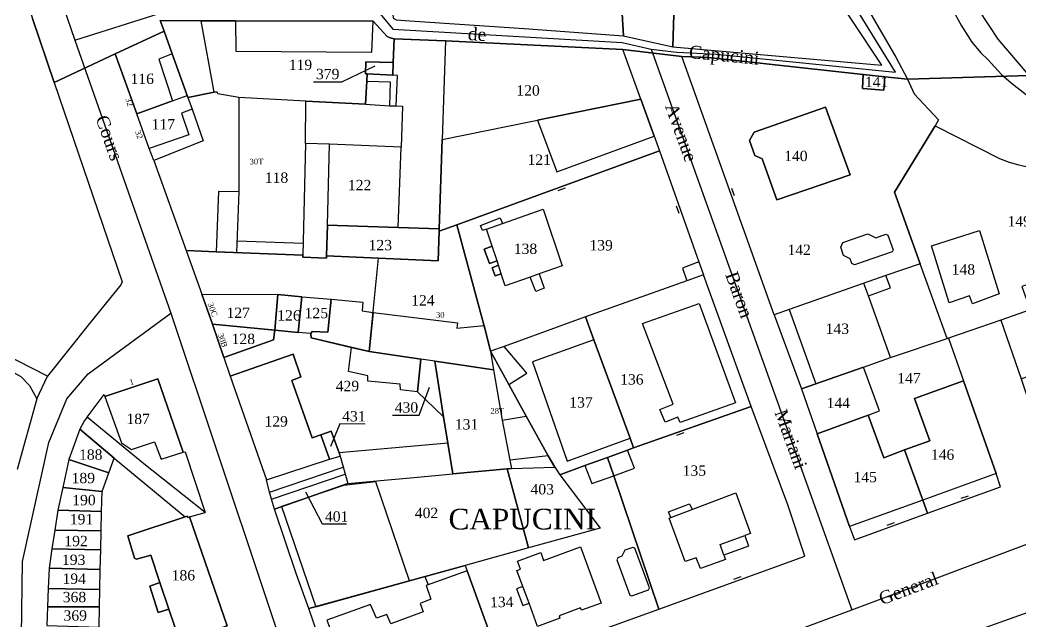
# Model space of a CAD drawing. Extents: x 1206848 to 1207690, y 6153902 to 6154624.
# Drawn here: x 1207353.8 to 1207547.2, y 6154038.7 to 6154155.1 of the extents above; entities that cross this region are included whole.
import ezdxf

# ---------------------------------------------------------------- set-up
doc = ezdxf.new("R2010")
doc.units = 0
doc.linetypes.add('CONTINU', pattern=[0])
doc.layers.get('0').update_dxf_attribs({"linetype": 'CONTINU'})
for name, color, linetype in [('1LIEUDIT', 7, 'CONTINU'), ('1PARCELLE', 7, 'CONTINU'), ('1SECTION', 7, 'CONTINU'), ('1SUBDSECT', 7, 'CONTINU'), ('1TRONFLUV', 7, 'CONTINU'), ('1TROUPARCELLE', 7, 'CONTINU'), ('1ZONCOMM', 7, 'CONTINU'), ('3BATIDUR', 7, 'CONTINU'), ('3BATILEGER', 7, 'CONTINU'), ('3CHEMIN', 7, 'CONTINU'), ('3FISCLINE', 7, 'CONTINUOUS'), ('3FLECHEPAR', 7, 'CONTINU'), ('3LIEUDITTEX', 7, 'CONTINU'), ('3MURNONMI', 7, 'CONTINU'), ('3NUMVOIE', 7, 'CONTINU'), ('3PARCELLETEX', 7, 'CONTINU'), ('3PISCINE', 7, 'CONTINUOUS'), ('3ZONCOMMTEX', 7, 'CONTINU')]:
    doc.layers.add(name, color=color, linetype=linetype)
doc.styles.get("Standard").update_dxf_attribs({"font": 'Times New Roman'})

# ---------------------------------------------------------------- blocks, each defined once
blk = doc.blocks.new('MURNOMI')
blk.add_line((-0.75, 0.5), (0.75, 0.5))

msp = doc.modelspace()

# ---------------------------------------------------------------- linework, layer by layer
at = {"layer": '1LIEUDIT'}
for points in [[(1207356.17, 6154155.43), (1207360.4, 6154143), (1207372.2, 6154148.57), (1207381.63, 6154152.99), (1207380.9, 6154155), (1207388.82, 6154154.99), (1207395.47, 6154154.96), (1207422.07, 6154154.91), (1207424.82, 6154151.95), (1207425.39, 6154151.66), (1207426.17, 6154151.48), (1207436.1, 6154151.08), (1207470.39, 6154149.42), (1207481.79, 6154148.04), (1207487, 6154147.85), (1207516.89, 6154144.55), (1207521.11, 6154144.12), (1207525.45, 6154143.67), (1207549.01, 6154144.38), (1207543.01, 6154151.44), (1207537.41, 6154160.02)], [(1207549.01, 6154144.38), (1207525.45, 6154143.67), (1207521.11, 6154144.12), (1207516.89, 6154144.55), (1207487, 6154147.85), (1207481.79, 6154148.04), (1207481.79, 6154148.04), (1207470.39, 6154149.42), (1207436.1, 6154151.08), (1207426.17, 6154151.48), (1207425.39, 6154151.66), (1207424.82, 6154151.95), (1207422.07, 6154154.91), (1207395.47, 6154154.96), (1207388.82, 6154154.99), (1207380.9, 6154155), (1207381.63, 6154152.99), (1207372.2, 6154148.57), (1207360.4, 6154143), (1207356.17, 6154155.43)], [(1207349.4, 6154088.59), (1207353.94, 6154086.16), (1207355.62, 6154084.41), (1207357.05, 6154081.83), (1207353.23, 6154068.15)], [(1207349.4, 6154088.59), (1207353.94, 6154086.16), (1207355.62, 6154084.41), (1207357.05, 6154081.83), (1207353.23, 6154068.15)]]:
    msp.add_lwpolyline(points, dxfattribs=at)
at = {"layer": '1PARCELLE'}
for points in [[(1207456.19, 6154199.11), (1207451.02, 6154199.69), (1207427.35, 6154201.72), (1207427.3, 6154201.04), (1207427.14, 6154198.83), (1207426.65, 6154183.93), (1207426.39, 6154176.78), (1207426.07, 6154166.9), (1207425.71, 6154159), (1207425.98, 6154155.5), (1207426.53, 6154155.14), (1207429.22, 6154154.93), (1207451.33, 6154153.51), (1207470.52, 6154152.09), (1207469.55, 6154168.29), (1207470.42, 6154182.23), (1207454.73, 6154183.85), (1207455.07, 6154187.36), (1207456.19, 6154199.11)], [(1207497.03, 6154194.56), (1207456.19, 6154199.11), (1207455.07, 6154187.36), (1207454.73, 6154183.85), (1207470.42, 6154182.23), (1207469.55, 6154168.29), (1207470.52, 6154152.09), (1207480.1, 6154149.95), (1207481.04, 6154181.13), (1207485.45, 6154180.67), (1207496.21, 6154179.49), (1207502.47, 6154178.88), (1207498.43, 6154190.36), (1207498.66, 6154192.33), (1207498.13, 6154192.39), (1207497.03, 6154194.56)], [(1207502.47, 6154178.88), (1207496.21, 6154179.49), (1207485.45, 6154180.67), (1207481.04, 6154181.13), (1207480.1, 6154149.95), (1207520.54, 6154146.39), (1207509.06, 6154163.73), (1207506.96, 6154167.43), (1207502.47, 6154178.88)], [(1207386.13, 6154140.5), (1207383.23, 6154148.55), (1207381.63, 6154152.99), (1207380.9, 6154155), (1207388.82, 6154154.99), (1207395.47, 6154154.96), (1207422.07, 6154154.91), (1207424.82, 6154151.95), (1207425.39, 6154151.66), (1207426.17, 6154151.48), (1207425.99, 6154146.9), (1207420.68, 6154147), (1207420.62, 6154144.72), (1207420.92, 6154144.71), (1207420.87, 6154143.3), (1207420.58, 6154138.81), (1207409.08, 6154139.43), (1207396.12, 6154140.13), (1207392.06, 6154140.82), (1207391.91, 6154141.17), (1207391.34, 6154141.16), (1207386.26, 6154140.12), (1207386.13, 6154140.5)], [(1207376.35, 6154137), (1207383.25, 6154139.47), (1207386.13, 6154140.5), (1207383.23, 6154148.55), (1207381.63, 6154152.99), (1207372.2, 6154148.57), (1207376.35, 6154137)], [(1207413.24, 6154115.43), (1207413.63, 6154131.08), (1207409.03, 6154131.25), (1207409.08, 6154139.43), (1207420.58, 6154138.81), (1207420.87, 6154143.3), (1207420.92, 6154144.71), (1207425.9, 6154144.46), (1207425.99, 6154146.9), (1207426.17, 6154151.48), (1207436.1, 6154151.08), (1207435.46, 6154132.01), (1207434.89, 6154114.7), (1207426.96, 6154114.97), (1207413.24, 6154115.43)], [(1207436.1, 6154151.08), (1207435.46, 6154132.01), (1207473.88, 6154139.79), (1207470.39, 6154149.42), (1207436.1, 6154151.08)], [(1207481.79, 6154148.04), (1207487, 6154147.85), (1207516.89, 6154144.55), (1207516.79, 6154141.88), (1207520.92, 6154141.53), (1207521.11, 6154144.12), (1207525.45, 6154143.67), (1207526.75, 6154140.84), (1207531.46, 6154135.83), (1207530.8, 6154134.62), (1207522.95, 6154121.79), (1207527.92, 6154107.95), (1207521.27, 6154105.67), (1207502.61, 6154099.14), (1207499.66, 6154098.11), (1207481.79, 6154148.04)], [(1207425.99, 6154146.9), (1207425.9, 6154144.46), (1207420.92, 6154144.71), (1207420.62, 6154144.72), (1207420.68, 6154147), (1207425.99, 6154146.9)], [(1207521.11, 6154144.12), (1207520.92, 6154141.53), (1207516.79, 6154141.88), (1207516.89, 6154144.55), (1207521.11, 6154144.12)], [(1207376.35, 6154137), (1207383.25, 6154139.47), (1207386.13, 6154140.5), (1207386.26, 6154140.12), (1207387.08, 6154137.88), (1207389.22, 6154131.74), (1207379.63, 6154127.92), (1207378.77, 6154130.26), (1207376.35, 6154137)], [(1207386.26, 6154140.12), (1207387.08, 6154137.88), (1207389.22, 6154131.74), (1207379.63, 6154127.92), (1207385.91, 6154110.52), (1207391.72, 6154110.3), (1207408.5, 6154109.61), (1207408.49, 6154109.22), (1207413.08, 6154109.06), (1207413.09, 6154109.49), (1207413.24, 6154115.43), (1207413.63, 6154131.08), (1207409.03, 6154131.25), (1207409.08, 6154139.43), (1207396.12, 6154140.13), (1207392.06, 6154140.82), (1207391.91, 6154141.17), (1207391.34, 6154141.16), (1207386.26, 6154140.12)], [(1207434.89, 6154114.7), (1207435.46, 6154132.01), (1207473.88, 6154139.79), (1207477.49, 6154129.82), (1207438.31, 6154115.49), (1207434.88, 6154114.3), (1207434.89, 6154114.7)], [(1207497.35, 6154128.24), (1207500.22, 6154120.34), (1207514.35, 6154125.17), (1207509.58, 6154138.27), (1207495.81, 6154133.4), (1207494.93, 6154131.78), (1207495.94, 6154128.93), (1207497.35, 6154128.24)], [(1207527.92, 6154107.95), (1207522.95, 6154121.79), (1207530.8, 6154134.62), (1207543.28, 6154128.31), (1207545.16, 6154127.61), (1207546.73, 6154127.19), (1207549.84, 6154126.47), (1207552.18, 6154125.27), (1207560.87, 6154121.23), (1207562.31, 6154119.85), (1207566.14, 6154115.47), (1207574.16, 6154109.42), (1207574.72, 6154108.27), (1207571.43, 6154107.03), (1207567.89, 6154105.77), (1207566.33, 6154109.98), (1207547.6, 6154103.55), (1207549.19, 6154099.08), (1207543.5, 6154097.04), (1207533.39, 6154093.58), (1207533.14, 6154093.52), (1207527.92, 6154107.95)], [(1207443.71, 6154095.47), (1207438.31, 6154115.49), (1207477.49, 6154129.82), (1207485.12, 6154108.37), (1207486.01, 6154105.83), (1207482.81, 6154104.69), (1207463.17, 6154097.7), (1207447.46, 6154091.99), (1207444.78, 6154091.03), (1207443.71, 6154095.47)], [(1207452.48, 6154105.39), (1207447.66, 6154103.69), (1207446.88, 6154106.05), (1207445.71, 6154105.61), (1207445.13, 6154107.18), (1207446.34, 6154107.67), (1207446.06, 6154108.52), (1207444.58, 6154107.99), (1207443.57, 6154110.76), (1207445.12, 6154111.35), (1207444.01, 6154114.69), (1207443.25, 6154114.43), (1207442.85, 6154115.39), (1207446.68, 6154116.82), (1207447.14, 6154115.78), (1207454.98, 6154118.51), (1207458.63, 6154107.57), (1207454.24, 6154106.02), (1207455.2, 6154103.25), (1207453.58, 6154102.61), (1207452.48, 6154105.39)], [(1207597.7, 6154102.95), (1207589.03, 6154116.87), (1207584.2, 6154114.43), (1207574.16, 6154109.42), (1207574.72, 6154108.27), (1207571.43, 6154107.03), (1207567.89, 6154105.77), (1207563.07, 6154104.05), (1207561.01, 6154103.31), (1207549.19, 6154099.08), (1207543.5, 6154097.04), (1207547.47, 6154085.72), (1207553.44, 6154067.94), (1207585.26, 6154079.14), (1207584.42, 6154081.48), (1207600.75, 6154087.78), (1207596.28, 6154098.17), (1207597.7, 6154102.95)], [(1207413.09, 6154109.49), (1207413.24, 6154115.43), (1207426.96, 6154114.97), (1207434.89, 6154114.7), (1207434.88, 6154114.3), (1207434.69, 6154108.52), (1207423.13, 6154109.04), (1207413.09, 6154109.49)], [(1207421.32, 6154090.99), (1207423.13, 6154109.04), (1207434.69, 6154108.52), (1207434.88, 6154114.3), (1207438.31, 6154115.49), (1207443.71, 6154095.47), (1207444.78, 6154091.03), (1207445.39, 6154087.47), (1207438.03, 6154088.52), (1207434, 6154089.1), (1207431.3, 6154089.5), (1207421.32, 6154090.99)], [(1207537.47, 6154101.75), (1207533.52, 6154100.42), (1207530.11, 6154111.41), (1207539.38, 6154114.43), (1207543.23, 6154102.12), (1207538.08, 6154100.23), (1207537.47, 6154101.75)], [(1207413.09, 6154109.49), (1207413.08, 6154109.06), (1207408.49, 6154109.22), (1207408.5, 6154109.61), (1207391.72, 6154110.3), (1207385.91, 6154110.52), (1207388.97, 6154102.11), (1207391, 6154096.25), (1207403.05, 6154095.11), (1207403.62, 6154102.01), (1207408.3, 6154101.6), (1207413.96, 6154101.1), (1207413.31, 6154094.72), (1207410.27, 6154094.88), (1207410.01, 6154094.46), (1207410.07, 6154093.66), (1207417.92, 6154091.77), (1207421.32, 6154090.99), (1207423.13, 6154109.04), (1207413.09, 6154109.49)], [(1207516.97, 6154087.99), (1207522.2, 6154089.81), (1207533.14, 6154093.52), (1207527.92, 6154107.95), (1207521.27, 6154105.67), (1207502.61, 6154099.14), (1207499.66, 6154098.11), (1207504.97, 6154083.75), (1207507.72, 6154084.77), (1207516.97, 6154087.99)], [(1207486.01, 6154105.83), (1207482.81, 6154104.69), (1207463.17, 6154097.7), (1207464.81, 6154093.23), (1207471.82, 6154074.22), (1207472.49, 6154072.39), (1207495.26, 6154080.38), (1207486.01, 6154105.83)], [(1207403.05, 6154095.11), (1207403.62, 6154102.01), (1207408.3, 6154101.6), (1207407.58, 6154094.69), (1207403.05, 6154095.11)], [(1207408.3, 6154101.6), (1207413.96, 6154101.1), (1207413.31, 6154094.72), (1207410.27, 6154094.88), (1207410.01, 6154094.46), (1207407.58, 6154094.69), (1207408.3, 6154101.6)], [(1207463.17, 6154097.7), (1207447.46, 6154091.99), (1207444.78, 6154091.03), (1207448.37, 6154084.64), (1207451.69, 6154078.51), (1207455.95, 6154070.83), (1207457.24, 6154068.63), (1207458.23, 6154067.15), (1207463.03, 6154068.91), (1207467.45, 6154070.51), (1207471.3, 6154071.91), (1207472.49, 6154072.39), (1207471.82, 6154074.22), (1207464.81, 6154093.23), (1207463.17, 6154097.7)], [(1207403.05, 6154095.11), (1207391, 6154096.25), (1207393.21, 6154089.82), (1207402.84, 6154093.22), (1207403.05, 6154095.11)], [(1207403.05, 6154095.11), (1207402.84, 6154093.22), (1207393.21, 6154089.82), (1207394.42, 6154086.21), (1207406.61, 6154090.5), (1207408.13, 6154086.1), (1207406.36, 6154085.41), (1207410.3, 6154074.31), (1207411.99, 6154074.85), (1207413.98, 6154075.58), (1207415.5, 6154071.4), (1207415.68, 6154070.77), (1207417.21, 6154065.43), (1207421.39, 6154065.82), (1207430.69, 6154066.69), (1207437.51, 6154067.32), (1207436.55, 6154073.23), (1207435.73, 6154078.36), (1207430.66, 6154083.2), (1207431.3, 6154089.5), (1207421.32, 6154090.99), (1207417.92, 6154091.77), (1207410.07, 6154093.66), (1207410.01, 6154094.46), (1207407.58, 6154094.69), (1207403.05, 6154095.11)], [(1207533.39, 6154093.58), (1207536.31, 6154085.33), (1207526.8, 6154081.92), (1207529.77, 6154073.74), (1207524.92, 6154071.94), (1207520.87, 6154070.45), (1207517.88, 6154078.66), (1207520.03, 6154079.52), (1207516.97, 6154087.99), (1207522.2, 6154089.81), (1207533.14, 6154093.52), (1207533.39, 6154093.58)], [(1207401.48, 6154066.15), (1207413.64, 6154070.18), (1207411.99, 6154074.85), (1207410.3, 6154074.31), (1207406.36, 6154085.41), (1207408.13, 6154086.1), (1207406.61, 6154090.5), (1207394.42, 6154086.21), (1207401.48, 6154066.15)], [(1207444.78, 6154091.03), (1207445.39, 6154087.47), (1207438.03, 6154088.52), (1207434, 6154089.1), (1207435.73, 6154078.36), (1207436.55, 6154073.23), (1207437.51, 6154067.32), (1207448.05, 6154068.31), (1207448.83, 6154068.38), (1207457.24, 6154068.63), (1207455.95, 6154070.83), (1207451.69, 6154078.51), (1207448.37, 6154084.64), (1207444.78, 6154091.03)], [(1207435.73, 6154078.36), (1207434, 6154089.1), (1207431.3, 6154089.5), (1207430.66, 6154083.2), (1207435.73, 6154078.36)], [(1207517.88, 6154078.66), (1207520.03, 6154079.52), (1207516.97, 6154087.99), (1207507.72, 6154084.77), (1207504.97, 6154083.75), (1207508.01, 6154075.08), (1207517.88, 6154078.66)], [(1207385.73, 6154071.6), (1207389.61, 6154059.83), (1207377.42, 6154069.53), (1207366.73, 6154078.31), (1207370.04, 6154082.7), (1207370.21, 6154082.32), (1207380.43, 6154085.69), (1207385.32, 6154071.51), (1207385.73, 6154071.6)], [(1207536.31, 6154085.33), (1207526.8, 6154081.92), (1207529.77, 6154073.74), (1207524.92, 6154071.94), (1207528.45, 6154062.24), (1207529.35, 6154059.73), (1207543.48, 6154064.79), (1207542.6, 6154067.38), (1207536.31, 6154085.33)], [(1207467.45, 6154070.51), (1207468.64, 6154066.97), (1207477.35, 6154041.17), (1207505.59, 6154051.42), (1207502.31, 6154061.34), (1207495.26, 6154080.38), (1207472.49, 6154072.39), (1207471.3, 6154071.91), (1207467.45, 6154070.51)], [(1207524.92, 6154071.94), (1207520.87, 6154070.45), (1207517.88, 6154078.66), (1207508.01, 6154075.08), (1207514.28, 6154057.11), (1207515.22, 6154054.59), (1207529.35, 6154059.73), (1207528.45, 6154062.24), (1207524.92, 6154071.94)], [(1207370.95, 6154067.53), (1207371.97, 6154070.38), (1207365.34, 6154075.95), (1207363.21, 6154070.1), (1207370.95, 6154067.53)], [(1207413.64, 6154070.18), (1207415.68, 6154070.77), (1207415.5, 6154071.4), (1207413.98, 6154075.58), (1207411.99, 6154074.85), (1207413.64, 6154070.18)], [(1207417.21, 6154065.43), (1207402.99, 6154060.52), (1207402.42, 6154062.45), (1207402.07, 6154063.77), (1207401.48, 6154066.15), (1207413.64, 6154070.18), (1207415.68, 6154070.77), (1207417.21, 6154065.43)], [(1207439.87, 6154049.59), (1207440.25, 6154048.56), (1207445.78, 6154033.4), (1207447.01, 6154030.19), (1207477.35, 6154041.17), (1207468.64, 6154066.97), (1207467.45, 6154070.51), (1207463.03, 6154068.91), (1207458.23, 6154067.15), (1207466.04, 6154056.8), (1207452.13, 6154053.02), (1207439.87, 6154049.59)], [(1207369.66, 6154063.94), (1207370.95, 6154067.53), (1207363.21, 6154070.1), (1207362.04, 6154064.69), (1207369.66, 6154063.94)], [(1207452.13, 6154053.02), (1207448.05, 6154068.31), (1207448.83, 6154068.38), (1207457.24, 6154068.63), (1207458.23, 6154067.15), (1207466.04, 6154056.8), (1207452.13, 6154053.02)], [(1207439.87, 6154049.59), (1207409.64, 6154041.26), (1207407.29, 6154047.87), (1207402.99, 6154060.52), (1207417.21, 6154065.43), (1207421.39, 6154065.82), (1207430.69, 6154066.69), (1207437.51, 6154067.32), (1207448.05, 6154068.31), (1207452.13, 6154053.02), (1207439.87, 6154049.59)], [(1207369.56, 6154060.07), (1207369.66, 6154063.94), (1207362.04, 6154064.69), (1207361.09, 6154060.32), (1207369.56, 6154060.07)], [(1207369.47, 6154056.29), (1207369.56, 6154060.07), (1207361.09, 6154060.32), (1207360.51, 6154056.45), (1207369.47, 6154056.29)], [(1207385.71, 6154059.03), (1207374.61, 6154055.31), (1207375.92, 6154051), (1207376.32, 6154050.84), (1207379.05, 6154051.58), (1207380.83, 6154046.3), (1207378.87, 6154045.59), (1207380.47, 6154040.52), (1207382.56, 6154041.18), (1207384.75, 6154034.7), (1207393.86, 6154037.92), (1207386.58, 6154058.99), (1207386.21, 6154058.88), (1207386.11, 6154059.17), (1207385.71, 6154059.03)], [(1207369.39, 6154052.62), (1207369.47, 6154056.29), (1207360.51, 6154056.45), (1207359.95, 6154052.83), (1207369.39, 6154052.62)], [(1207369.3, 6154048.84), (1207369.39, 6154052.62), (1207359.95, 6154052.83), (1207359.38, 6154049.07), (1207369.3, 6154048.84)], [(1207439.87, 6154049.59), (1207440.25, 6154048.56), (1207445.78, 6154033.4), (1207447.01, 6154030.19), (1207417.14, 6154019.33), (1207409.64, 6154041.26), (1207439.87, 6154049.59)], [(1207369.22, 6154044.93), (1207369.3, 6154048.84), (1207359.38, 6154049.07), (1207359.23, 6154045.16), (1207369.22, 6154044.93)], [(1207369.15, 6154041.62), (1207369.22, 6154044.93), (1207359.23, 6154045.16), (1207359.09, 6154041.62), (1207369.15, 6154041.62)], [(1207369.08, 6154037.67), (1207369.15, 6154041.62), (1207359.09, 6154041.62), (1207358.95, 6154037.97), (1207369.08, 6154037.67)], [(1207535.85, 6153994.13), (1207533.77, 6153992.7), (1207529.58, 6154004.95), (1207520.65, 6154030.51), (1207548.83, 6154040.6), (1207561.4, 6154007.75), (1207554.28, 6154002.61), (1207538.31, 6153990.92), (1207535.85, 6153994.13)]]:
    msp.add_lwpolyline(points, close=True, dxfattribs=at)
for points in [[(1207346.54, 6154183.34), (1207356.17, 6154155.43), (1207360.4, 6154143), (1207373.54, 6154104.46), (1207373.3, 6154103.89), (1207367.2, 6154096.39), (1207359.07, 6154086.21), (1207350.15, 6154090.81)], [(1207349.4, 6154088.59), (1207353.94, 6154086.16), (1207355.62, 6154084.41), (1207357.05, 6154081.83), (1207353.23, 6154068.15)], [(1207369.08, 6154037.67), (1207369.15, 6154041.62), (1207369.22, 6154044.93), (1207369.3, 6154048.84), (1207369.39, 6154052.62), (1207369.47, 6154056.29), (1207369.56, 6154060.07), (1207369.66, 6154063.94), (1207370.95, 6154067.53), (1207371.97, 6154070.38), (1207385.71, 6154059.03), (1207374.61, 6154055.31), (1207375.92, 6154051), (1207376.32, 6154050.84), (1207379.05, 6154051.58), (1207380.83, 6154046.3), (1207378.87, 6154045.59), (1207380.47, 6154040.52), (1207382.56, 6154041.18), (1207384.75, 6154034.7)]]:
    msp.add_lwpolyline(points, dxfattribs=at)
at = {"layer": '1SECTION'}
msp.add_lwpolyline([(1207549.01, 6154144.38), (1207543.01, 6154151.44), (1207537.41, 6154160.02)], dxfattribs=at)
at = {"layer": '1SUBDSECT'}
msp.add_lwpolyline([(1207549.01, 6154144.38), (1207543.01, 6154151.44), (1207537.41, 6154160.02)], dxfattribs=at)
at = {"layer": '1TRONFLUV'}
for points in [[(1207515.78, 6154160.76), (1207523.23, 6154147.96), (1207525.45, 6154143.67), (1207526.75, 6154140.84), (1207531.46, 6154135.83), (1207530.8, 6154134.62), (1207543.28, 6154128.31), (1207545.16, 6154127.61), (1207546.73, 6154127.19), (1207549.84, 6154126.47)], [(1207549.01, 6154144.38), (1207543.01, 6154151.44), (1207537.41, 6154160.02)], [(1207349.4, 6154088.59), (1207353.94, 6154086.16), (1207355.62, 6154084.41), (1207357.05, 6154081.83), (1207359.07, 6154086.21), (1207359.07, 6154086.21), (1207350.15, 6154090.81)]]:
    msp.add_lwpolyline(points, dxfattribs=at)
msp.add_lwpolyline([(1207371.97, 6154070.38), (1207385.71, 6154059.03), (1207386.11, 6154059.17), (1207386.21, 6154058.88), (1207386.58, 6154058.99), (1207389.61, 6154059.83), (1207377.42, 6154069.53), (1207366.73, 6154078.31), (1207366.24, 6154077.63), (1207365.34, 6154075.95), (1207371.97, 6154070.38)], close=True, dxfattribs=at)
at = {"layer": '1TROUPARCELLE'}
for points in [[(1207497.35, 6154128.24), (1207495.94, 6154128.93), (1207494.93, 6154131.78), (1207495.81, 6154133.4), (1207509.58, 6154138.27), (1207514.35, 6154125.17), (1207500.22, 6154120.34), (1207497.35, 6154128.24)], [(1207452.48, 6154105.39), (1207447.66, 6154103.69), (1207446.88, 6154106.05), (1207445.71, 6154105.61), (1207445.13, 6154107.18), (1207446.34, 6154107.67), (1207446.06, 6154108.52), (1207444.58, 6154107.99), (1207443.57, 6154110.76), (1207445.12, 6154111.35), (1207444.01, 6154114.69), (1207443.25, 6154114.43), (1207442.85, 6154115.39), (1207446.68, 6154116.82), (1207447.14, 6154115.78), (1207454.98, 6154118.51), (1207458.63, 6154107.57), (1207454.24, 6154106.02), (1207455.2, 6154103.25), (1207453.58, 6154102.61), (1207452.48, 6154105.39)], [(1207537.47, 6154101.75), (1207533.52, 6154100.42), (1207530.11, 6154111.41), (1207539.38, 6154114.43), (1207543.23, 6154102.12), (1207538.08, 6154100.23), (1207537.47, 6154101.75)]]:
    msp.add_lwpolyline(points, close=True, dxfattribs=at)
at = {"layer": '1ZONCOMM'}
for points in [[(1207377.27, 6154351.59), (1207369.9, 6154327.39), (1207359.3, 6154303.56), (1207355.67, 6154295.4), (1207347.26, 6154245.32), (1207350.01, 6154196.48), (1207353.32, 6154183.42), (1207364.39, 6154151.2), (1207382.96, 6154098.43), (1207410.07, 6154017.19), (1207414.97, 6154004), (1207421.66, 6153985.8), (1207428, 6153968.4), (1207434.18, 6153950.58)], [(1207364.39, 6154151.2), (1207380.66, 6154156.35), (1207422.9, 6154157), (1207425.91, 6154153.32), (1207470.27, 6154150.77), (1207475.9, 6154149.5), (1207480.87, 6154148.93), (1207488.49, 6154148.49), (1207523.17, 6154145.05), (1207513.95, 6154160.07), (1207508.48, 6154167.32), (1207503.92, 6154180.46), (1207499.24, 6154189.97), (1207498.92, 6154192.27), (1207497.91, 6154194), (1207497.44, 6154195.19), (1207495.29, 6154203.3), (1207494.05, 6154210.42)], [(1207475.9, 6154149.5), (1207514.7, 6154041.05)], [(1207372.13, 6153928.14), (1207362.37, 6153965.92), (1207353.57, 6153997.79), (1207354.23, 6154050.34), (1207359.34, 6154073.37), (1207362.85, 6154081.82), (1207366.96, 6154086.68), (1207382.96, 6154098.43)], [(1207482.89, 6154029.23), (1207514.7, 6154041.05), (1207552.71, 6154055.28), (1207589.33, 6154067.94)]]:
    msp.add_lwpolyline(points, dxfattribs=at)
at = {"layer": '3BATIDUR'}
for points in [[(1207391.34, 6154141.16), (1207388.82, 6154154.99), (1207380.9, 6154155), (1207381.63, 6154152.99), (1207383.23, 6154148.55), (1207386.13, 6154140.5), (1207386.26, 6154140.12), (1207391.34, 6154141.16)], [(1207422.07, 6154154.91), (1207395.47, 6154154.96), (1207395.51, 6154149.07), (1207421.82, 6154148.9), (1207422.07, 6154154.91)], [(1207383.25, 6154139.47), (1207376.35, 6154137), (1207372.2, 6154148.57), (1207381.63, 6154152.99), (1207383.23, 6154148.55), (1207380.6, 6154147.54), (1207383.25, 6154139.47)], [(1207426.96, 6154114.97), (1207427.52, 6154130.54), (1207413.63, 6154131.08), (1207409.03, 6154131.25), (1207409.08, 6154139.43), (1207420.58, 6154138.81), (1207420.87, 6154143.3), (1207425.38, 6154143.15), (1207425.25, 6154138.51), (1207426.54, 6154138.49), (1207426.8, 6154144.41), (1207425.9, 6154144.46), (1207425.99, 6154146.9), (1207426.17, 6154151.48), (1207436.1, 6154151.08), (1207435.46, 6154132.01), (1207434.89, 6154114.7), (1207426.96, 6154114.97)], [(1207425.9, 6154144.46), (1207420.92, 6154144.71), (1207420.62, 6154144.72), (1207420.68, 6154147), (1207425.99, 6154146.9), (1207425.9, 6154144.46)], [(1207516.89, 6154144.55), (1207521.11, 6154144.12), (1207520.92, 6154141.53), (1207516.79, 6154141.88), (1207516.89, 6154144.55)], [(1207383.25, 6154139.47), (1207386.13, 6154140.5), (1207386.26, 6154140.12), (1207387.08, 6154137.88), (1207385.04, 6154137.09), (1207386.42, 6154132.92), (1207378.77, 6154130.26), (1207376.35, 6154137), (1207383.25, 6154139.47)], [(1207413.24, 6154115.43), (1207413.63, 6154131.08), (1207409.03, 6154131.25), (1207409.08, 6154139.43), (1207396.12, 6154140.13), (1207396.11, 6154121.89), (1207392.2, 6154121.95), (1207391.72, 6154110.3), (1207408.5, 6154109.61), (1207408.49, 6154109.22), (1207413.08, 6154109.06), (1207413.09, 6154109.49), (1207413.24, 6154115.43)], [(1207457.6, 6154125.73), (1207476.47, 6154132.64), (1207473.88, 6154139.79), (1207453.92, 6154135.74), (1207457.6, 6154125.73)], [(1207500.22, 6154120.34), (1207497.35, 6154128.24), (1207495.94, 6154128.93), (1207494.93, 6154131.78), (1207495.81, 6154133.4), (1207509.58, 6154138.27), (1207514.35, 6154125.17), (1207500.22, 6154120.34)], [(1207452.48, 6154105.39), (1207447.66, 6154103.69), (1207446.88, 6154106.05), (1207446.34, 6154107.67), (1207446.06, 6154108.52), (1207445.12, 6154111.35), (1207444.01, 6154114.69), (1207447.14, 6154115.78), (1207454.98, 6154118.51), (1207458.63, 6154107.57), (1207454.24, 6154106.02), (1207452.48, 6154105.39)], [(1207426.96, 6154114.97), (1207413.24, 6154115.43), (1207413.09, 6154109.49), (1207423.13, 6154109.04), (1207434.69, 6154108.52), (1207434.88, 6154114.3), (1207434.89, 6154114.7), (1207426.96, 6154114.97)], [(1207533.52, 6154100.42), (1207530.11, 6154111.41), (1207539.38, 6154114.43), (1207543.23, 6154102.12), (1207538.08, 6154100.23), (1207537.47, 6154101.75), (1207533.52, 6154100.42)], [(1207445.12, 6154111.35), (1207443.57, 6154110.76), (1207444.58, 6154107.99), (1207446.06, 6154108.52), (1207445.12, 6154111.35)], [(1207446.34, 6154107.67), (1207445.13, 6154107.18), (1207445.71, 6154105.61), (1207446.88, 6154106.05), (1207446.34, 6154107.67)], [(1207521.27, 6154105.67), (1207502.61, 6154099.14), (1207507.72, 6154084.77), (1207516.97, 6154087.99), (1207522.2, 6154089.81), (1207517.95, 6154101.76), (1207522.18, 6154103.33), (1207521.27, 6154105.67)], [(1207563.27, 6154097.2), (1207561.01, 6154103.31), (1207549.19, 6154099.08), (1207543.5, 6154097.04), (1207547.47, 6154085.72), (1207553.03, 6154087.76), (1207551.47, 6154092.36), (1207563.5, 6154096.56), (1207563.27, 6154097.2)], [(1207403.62, 6154102.01), (1207403.05, 6154095.11), (1207391, 6154096.25), (1207388.97, 6154102.11), (1207403.62, 6154102.01)], [(1207408.3, 6154101.6), (1207403.62, 6154102.01), (1207403.05, 6154095.11), (1207407.58, 6154094.69), (1207408.3, 6154101.6)], [(1207408.3, 6154101.6), (1207413.96, 6154101.1), (1207413.31, 6154094.72), (1207410.27, 6154094.88), (1207410.01, 6154094.46), (1207407.58, 6154094.69), (1207408.3, 6154101.6)], [(1207410.07, 6154093.66), (1207410.01, 6154094.46), (1207410.27, 6154094.88), (1207413.31, 6154094.72), (1207413.96, 6154101.1), (1207420.09, 6154100.56), (1207419.94, 6154098.83), (1207422.08, 6154098.57), (1207421.32, 6154090.99), (1207410.07, 6154093.66)], [(1207478.59, 6154077.32), (1207477.53, 6154079.8), (1207480.15, 6154080.81), (1207474.22, 6154096.44), (1207485.16, 6154100.3), (1207492.18, 6154081.04), (1207481.48, 6154077.29), (1207481.06, 6154078.29), (1207478.59, 6154077.32)], [(1207422.08, 6154098.57), (1207438.4, 6154096.53), (1207438.28, 6154095.48), (1207443.56, 6154096.02), (1207444.78, 6154091.03), (1207445.39, 6154087.47), (1207434, 6154089.1), (1207431.3, 6154089.5), (1207421.32, 6154090.99), (1207422.08, 6154098.57)], [(1207403.05, 6154095.11), (1207402.84, 6154093.22), (1207393.21, 6154089.82), (1207391, 6154096.25), (1207403.05, 6154095.11)], [(1207430.66, 6154083.2), (1207427.37, 6154083.56), (1207427.34, 6154084.68), (1207421.07, 6154085.24), (1207421.08, 6154086.29), (1207417.32, 6154087.12), (1207417.92, 6154091.77), (1207421.32, 6154090.99), (1207431.3, 6154089.5), (1207430.66, 6154083.2)], [(1207447.46, 6154091.99), (1207444.78, 6154091.03), (1207448.37, 6154084.64), (1207451.85, 6154086.82), (1207447.46, 6154091.99)], [(1207471.82, 6154074.22), (1207464.81, 6154093.23), (1207452.91, 6154088.99), (1207459.64, 6154069.81), (1207471.82, 6154074.22)], [(1207413.64, 6154070.18), (1207411.99, 6154074.85), (1207410.3, 6154074.31), (1207406.36, 6154085.41), (1207408.13, 6154086.1), (1207406.61, 6154090.5), (1207394.42, 6154086.21), (1207401.48, 6154066.15), (1207413.64, 6154070.18)], [(1207436.55, 6154073.23), (1207435.73, 6154078.36), (1207434, 6154089.1), (1207438.03, 6154088.52), (1207445.39, 6154087.47), (1207447.07, 6154077.74), (1207451.69, 6154078.51), (1207455.95, 6154070.83), (1207448.52, 6154069.98), (1207448.83, 6154068.38), (1207448.05, 6154068.31), (1207437.51, 6154067.32), (1207436.55, 6154073.23)], [(1207504.97, 6154083.75), (1207508.01, 6154075.08), (1207517.88, 6154078.66), (1207520.03, 6154079.52), (1207516.97, 6154087.99), (1207507.72, 6154084.77), (1207504.97, 6154083.75)], [(1207385.32, 6154071.51), (1207380.43, 6154085.69), (1207370.21, 6154082.32), (1207373.4, 6154073.3), (1207375.35, 6154072.01), (1207379.77, 6154073.5), (1207381.1, 6154070.14), (1207385.32, 6154071.51)], [(1207528.45, 6154062.24), (1207524.92, 6154071.94), (1207529.77, 6154073.74), (1207526.8, 6154081.92), (1207536.31, 6154085.33), (1207542.6, 6154067.38), (1207528.45, 6154062.24)], [(1207528.45, 6154062.24), (1207514.28, 6154057.11), (1207508.01, 6154075.08), (1207517.88, 6154078.66), (1207520.87, 6154070.45), (1207524.92, 6154071.94), (1207528.45, 6154062.24)], [(1207370.95, 6154067.53), (1207371.97, 6154070.38), (1207365.34, 6154075.95), (1207363.21, 6154070.1), (1207370.95, 6154067.53)], [(1207436.55, 6154073.23), (1207415.5, 6154071.4), (1207415.68, 6154070.77), (1207417.21, 6154065.43), (1207421.39, 6154065.82), (1207430.69, 6154066.69), (1207437.51, 6154067.32), (1207436.55, 6154073.23)], [(1207468.64, 6154066.97), (1207467.45, 6154070.51), (1207463.03, 6154068.91), (1207464.4, 6154065.47), (1207468.64, 6154066.97)], [(1207468.64, 6154066.97), (1207472.63, 6154068.4), (1207471.3, 6154071.91), (1207467.45, 6154070.51), (1207468.64, 6154066.97)], [(1207369.66, 6154063.94), (1207370.95, 6154067.53), (1207363.21, 6154070.1), (1207362.04, 6154064.69), (1207369.66, 6154063.94)], [(1207369.56, 6154060.07), (1207369.66, 6154063.94), (1207362.04, 6154064.69), (1207361.09, 6154060.32), (1207369.56, 6154060.07)], [(1207429.13, 6154046.63), (1207422.62, 6154065.75), (1207416.35, 6154065.1), (1207404.36, 6154060.99), (1207410.99, 6154041.63), (1207429.13, 6154046.63)], [(1207482.43, 6154050.36), (1207479.39, 6154058.75), (1207492.26, 6154063.63), (1207495.1, 6154055.77), (1207493.99, 6154055.37), (1207494.73, 6154053.33), (1207489.95, 6154051.59), (1207490.23, 6154050.73), (1207485.41, 6154049), (1207484.56, 6154051.11), (1207482.43, 6154050.36)], [(1207369.47, 6154056.29), (1207369.56, 6154060.07), (1207361.09, 6154060.32), (1207360.51, 6154056.45), (1207369.47, 6154056.29)], [(1207380.83, 6154046.3), (1207379.05, 6154051.58), (1207376.32, 6154050.84), (1207375.92, 6154051), (1207374.61, 6154055.31), (1207385.71, 6154059.03), (1207386.11, 6154059.17), (1207386.21, 6154058.88), (1207386.58, 6154058.99), (1207393.86, 6154037.92), (1207384.75, 6154034.7), (1207382.56, 6154041.18), (1207380.83, 6154046.3)], [(1207369.39, 6154052.62), (1207369.47, 6154056.29), (1207360.51, 6154056.45), (1207359.95, 6154052.83), (1207369.39, 6154052.62)], [(1207453.92, 6154037.79), (1207452.25, 6154042.32), (1207449.92, 6154048.62), (1207450.57, 6154048.86), (1207449.99, 6154050.43), (1207454.52, 6154052.1), (1207455.08, 6154050.58), (1207462.2, 6154053.22), (1207466.22, 6154042.34), (1207462.4, 6154040.93), (1207462.22, 6154041.4), (1207458.07, 6154039.86), (1207458.23, 6154039.39), (1207453.92, 6154037.79)], [(1207369.3, 6154048.84), (1207369.39, 6154052.62), (1207359.95, 6154052.83), (1207359.38, 6154049.07), (1207369.3, 6154048.84)], [(1207369.22, 6154044.93), (1207369.3, 6154048.84), (1207359.38, 6154049.07), (1207359.23, 6154045.16), (1207369.22, 6154044.93)], [(1207445.78, 6154033.4), (1207440.25, 6154048.56), (1207432.35, 6154045.7), (1207433.26, 6154043.09), (1207431.18, 6154042.22), (1207431.8, 6154040.63), (1207425.53, 6154038.33), (1207424.77, 6154040.13), (1207422.73, 6154039.38), (1207421.61, 6154042.03), (1207413.14, 6154039.02), (1207419.08, 6154023.66), (1207445.78, 6154033.4)], [(1207382.56, 6154041.18), (1207380.47, 6154040.52), (1207378.87, 6154045.59), (1207380.83, 6154046.3), (1207382.56, 6154041.18)], [(1207369.15, 6154041.62), (1207369.22, 6154044.93), (1207359.23, 6154045.16), (1207359.09, 6154041.62), (1207369.15, 6154041.62)], [(1207369.08, 6154037.67), (1207369.15, 6154041.62), (1207359.09, 6154041.62), (1207358.95, 6154037.97), (1207369.08, 6154037.67)]]:
    msp.add_lwpolyline(points, close=True, dxfattribs=at)
at = {"layer": '3BATILEGER'}
msp.add_lwpolyline([(1207451.05, 6154045.56), (1207449.82, 6154045.11), (1207451.02, 6154041.87), (1207452.25, 6154042.32), (1207451.05, 6154045.56)], close=True, dxfattribs=at)
at = {"layer": '3CHEMIN'}
for points in [[(1207402.07, 6154063.77), (1207416.31, 6154068.6)], [(1207402.42, 6154062.45), (1207416.7, 6154067.25)]]:
    msp.add_lwpolyline(points, dxfattribs=at)
at = {"layer": '3FISCLINE'}
for points in [[(1207523.92, 6154186.17), (1207524.23, 6154183.53), (1207525.6, 6154177.69), (1207527.31, 6154172.64), (1207531.25, 6154163.26), (1207533.93, 6154157.6), (1207535.89, 6154154.01), (1207537.93, 6154150.83), (1207539.67, 6154148.78), (1207541.03, 6154147.48), (1207543.68, 6154144.58), (1207545.53, 6154142.98), (1207549.94, 6154139.58), (1207554.55, 6154136.2), (1207557.84, 6154134.75), (1207559.84, 6154134.2), (1207562.52, 6154133.79), (1207570.28, 6154132.17), (1207576.46, 6154130.9), (1207580.18, 6154129.91)], [(1207420.58, 6154138.81), (1207425.25, 6154138.51)], [(1207426.54, 6154138.49), (1207427.76, 6154138.43), (1207427.52, 6154130.54)], [(1207409.03, 6154131.25), (1207408.5, 6154109.61)], [(1207396.11, 6154121.89), (1207395.68, 6154110.14)], [(1207395.77, 6154112.38), (1207408.57, 6154111.95)], [(1207485.12, 6154108.37), (1207481.92, 6154107.13), (1207482.81, 6154104.69)], [(1207517.95, 6154101.76), (1207517.04, 6154104.18)], [(1207447.07, 6154077.74), (1207448.52, 6154069.98)], [(1207479.69, 6154058.87), (1207479.24, 6154059.96), (1207483.3, 6154061.55), (1207483.79, 6154060.41)], [(1207489.95, 6154051.59), (1207489.26, 6154053.66), (1207493.99, 6154055.37)], [(1207432.07, 6154047.44), (1207432.72, 6154045.83)]]:
    msp.add_lwpolyline(points, dxfattribs=at)
at = {"layer": '3FLECHEPAR'}
for points in [[(1207410.57, 6154143.17), (1207416.03, 6154143.16), (1207422.5, 6154146.23)], [(1207425.81, 6154078.67), (1207430.99, 6154078.66), (1207433, 6154084.12)], [(1207420.54, 6154076.96), (1207415.64, 6154076.97), (1207413.87, 6154072.64)], [(1207416.93, 6154057.57), (1207412.31, 6154057.58), (1207409.07, 6154063.81)]]:
    msp.add_lwpolyline(points, dxfattribs=at)
at = {"layer": '3PISCINE'}
for points in [[(1207513.13, 6154112.13), (1207517.83, 6154113.74), (1207519.35, 6154112.99), (1207521.29, 6154113.66), (1207521.67, 6154113.47), (1207522.69, 6154110.65), (1207522.51, 6154110.26), (1207515.22, 6154107.76), (1207514.7, 6154108.01), (1207514.38, 6154108.95), (1207513.11, 6154109.58), (1207512.55, 6154111.19), (1207512.99, 6154112.08), (1207513.13, 6154112.13)], [(1207472.74, 6154052.92), (1207472.36, 6154053.11), (1207470.76, 6154052.53), (1207470.22, 6154051.37), (1207469.45, 6154051.09), (1207469.26, 6154050.72), (1207471.76, 6154043.88), (1207472.12, 6154043.71), (1207475.34, 6154044.87), (1207475.53, 6154045.27), (1207472.74, 6154052.92)]]:
    msp.add_lwpolyline(points, close=True, dxfattribs=at)

# ---------------------------------------------------------------- block references
at = {"layer": '3MURNONMI'}
for p, rotation in [((1207458.37, 6154122.82), 200.1), ((1207491.21, 6154121.71), 289.7), ((1207481.51, 6154118.55), 109.6), ((1207481.31, 6154075.48), 199.5), ((1207536.76, 6154062.38), 19.7), ((1207522.4, 6154057.2), 20.1), ((1207492.74, 6154046.75), 20.1)]:
    msp.add_blockref('MURNOMI', p, dxfattribs=dict(at, rotation=rotation))

# ---------------------------------------------------------------- texts
at = {"layer": '3LIEUDITTEX'}
msp.add_text('CAPUCINI', height=4, dxfattribs=at).set_placement((1207436.67, 6154056.57))
at = {"layer": '3NUMVOIE'}
for s, rotation, p in [('32', 287.9, (1207374.14, 6154139.88)), ('32', 290, (1207375.99, 6154133.56)), ('30C', 290.5, (1207390.04, 6154100.21)), ('30B', 289.1, (1207392.01, 6154094.3)), ('1', 18.5, (1207375.14, 6154084.47))]:
    msp.add_text(s, height=1.1, rotation=rotation, dxfattribs=at).set_placement(p)
for s, p in [('30T', (1207398.18, 6154127.18)), ('30', (1207434.24, 6154097.53)), ('28T', (1207444.78, 6154078.95))]:
    msp.add_text(s, height=1.1, dxfattribs=at).set_placement(p)
at = {"layer": '3PARCELLETEX'}
for s, p in [('119', (1207405.76, 6154145.45)), ('116', (1207375.15, 6154142.75)), ('379', (1207411.03, 6154143.67)), ('141', (1207517.22, 6154142.13)), ('120', (1207449.8, 6154140.5)), ('117', (1207379.23, 6154133.96)), ('121', (1207451.95, 6154127.1)), ('140', (1207501.61, 6154127.82)), ('118', (1207401.13, 6154123.62)), ('122', (1207417.21, 6154122.19)), ('149', (1207544.82, 6154115.19)), ('123', (1207421.22, 6154110.58)), ('138', (1207449.3, 6154109.86)), ('139', (1207463.93, 6154110.55)), ('148', (1207534.02, 6154105.88)), ('124', (1207429.45, 6154099.89)), ('127', (1207393.72, 6154097.48)), ('125', (1207408.84, 6154097.44)), ('126', (1207403.55, 6154096.98)), ('143', (1207509.64, 6154094.4)), ('128', (1207394.71, 6154092.44)), ('136', (1207469.88, 6154084.6)), ('147', (1207523.5, 6154084.84)), ('429', (1207414.85, 6154083.32)), ('137', (1207460.04, 6154080.15)), ('144', (1207509.83, 6154080.04)), ('430', (1207426.27, 6154079.17)), ('187', (1207374.36, 6154076.96)), ('129', (1207401.06, 6154076.48)), ('431', (1207416.1, 6154077.47)), ('131', (1207437.9, 6154075.91)), ('188', (1207365.19, 6154070.05)), ('146', (1207530, 6154070.05)), ('135', (1207481.97, 6154066.95)), ('189', (1207363.75, 6154065.51)), ('145', (1207515.02, 6154065.7)), ('403', (1207452.54, 6154063.35)), ('190', (1207363.88, 6154061.25)), ('402', (1207430.16, 6154058.76)), ('191', (1207363.4, 6154057.55)), ('401', (1207412.77, 6154058.08)), ('192', (1207362.35, 6154053.33)), ('193', (1207361.89, 6154049.7)), ('194', (1207361.99, 6154046.04)), ('186', (1207383.11, 6154046.71)), ('368', (1207362.04, 6154042.49)), ('369', (1207362.19, 6154038.92))]:
    msp.add_text(s, height=2, dxfattribs=at).set_placement(p)
for s, rotation, p in [('142', 0.5, (1207502.26, 6154109.64)), ('134', 0.8, (1207444.72, 6154041.51))]:
    msp.add_text(s, height=2, rotation=rotation, dxfattribs=at).set_placement(p)
at = {"layer": '3ZONCOMMTEX'}
for s, rotation, p in [('de', 356.8, (1207440.36, 6154151.24)), ('Capucini', 354.5, (1207483.11, 6154147.76)), ('Avenue', 290, (1207478.52, 6154138.46)), ('Cours', 289.6, (1207368.35, 6154136.15)), ('Baron', 289.8, (1207490.18, 6154105.89)), ('Mariani', 290, (1207499.71, 6154079.23)), ('General', 20.6, (1207520.52, 6154041.89))]:
    msp.add_text(s, height=2.5, rotation=rotation, dxfattribs=at).set_placement(p)

doc.saveas('drawing.dxf')
